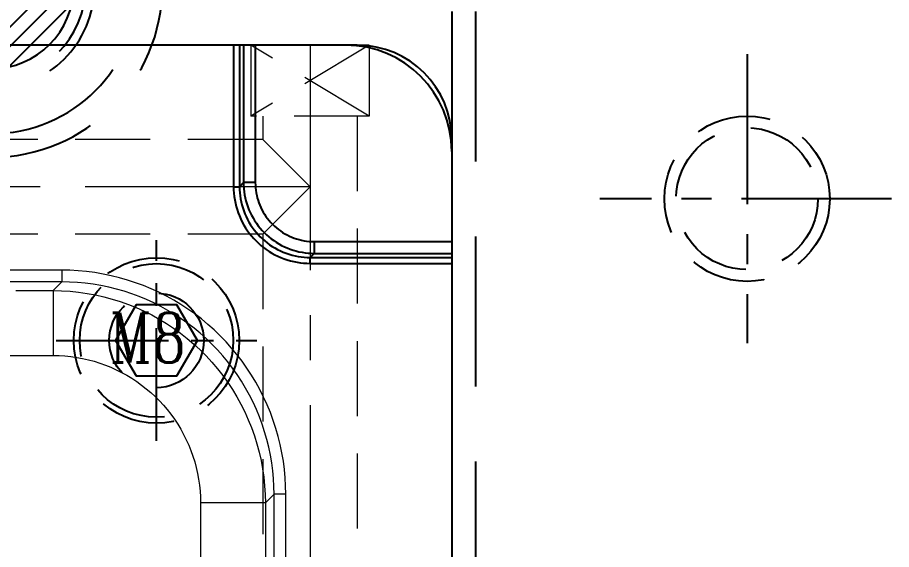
# Model space of a CAD drawing. Header units: inches. Extents: x 133169 to 134399, y -43543 to -42673.
# Drawn here: x 133860.1 to 133934.1, y -42823 to -42778 of the extents above; entities that cross this region are included whole.
import ezdxf

# ---------------------------------------------------------------- set-up
doc = ezdxf.new("R2010")
doc.units = ezdxf.units.IN
doc.header["$LTSCALE"] = 2
doc.header["$MEASUREMENT"] = 0
for name, pattern in [('CENTER', [50.8, 31.75, -6.35, 6.35, -6.35]), ('CENTER2', [1.125, 0.75, -0.125, 0.125, -0.125]), ('HIDDEN', [9.525, 6.35, -3.175])]:
    doc.linetypes.add(name, pattern=pattern)
doc.layers.get('0').update_dxf_attribs({"linetype": 'CONTINUOUS'})
for name, color, linetype in [('CAV-COR', 1, 'CONTINUOUS'), ('Layer3', 3, 'CONTINUOUS'), ('PIN', 4, 'CONTINUOUS'), ('SCREW', 52, 'HIDDEN'), ('SPRING', 160, 'CONTINUOUS')]:
    doc.layers.add(name, color=color, linetype=linetype)
doc.layers.add('WR', color=122, linetype='HIDDEN', lineweight=18)
doc.layers.add('枕位', color=75, linetype='CONTINUOUS', lineweight=15)
doc.styles.add('ROMANC', font='romanc', dxfattribs={"width": 0.6, "height": 1})

# ---------------------------------------------------------------- blocks, each defined once
blk = doc.blocks.new('20100612.093536')
at = {"layer": 'PIN', "linetype": 'Continuous'}
h = blk.add_hatch(dxfattribs=at)
h.set_pattern_fill('ANSI31', color=256, scale=9.333333, angle=90, style=0)
h.set_pattern_definition([(135, (239.4957, -16.613), (-0.824958, -0.824958), [])])
h.paths.add_polyline_path([(0, 0), (-7, 0, 0.414214), (0, -7)])
h.paths.add_polyline_path([(0, 7), (0, 0), (7, 0, 0.414214)])
at = {"layer": 'PIN', "linetype": 'CENTER2'}
for p, q in [((0, -9), (0, 9)), ((-9, 0), (9, 0))]:
    blk.add_line(p, q, dxfattribs=at)
at = {"layer": 'PIN', "linetype": 'Continuous'}
blk.add_circle((0, 0), 7, dxfattribs=at)
at = {"layer": 'SPRING', "linetype": 'CENTER'}
for p, q in [((0, -15.128), (0, 15.128)), ((-15.128, 0), (15.128, 0))]:
    blk.add_line(p, q, dxfattribs=at)
at = {"layer": 'SPRING', "linetype": 'HIDDEN'}
for radius in [14.5, 12.5, 8.75, 8.75, 8]:
    blk.add_circle((0, 0), radius, dxfattribs=at)
for centre, start, end in [((-10.625, 0), 0, 180), ((10.625, 0), 180, 0)]:
    blk.add_arc(centre, 1.875, start, end, dxfattribs=at)
blk = doc.blocks.new('20160723.115749')
at = {"layer": 'SCREW', "linetype": 'CENTER', "ltscale": 0.15}
for p, q in [((0, -8.5), (0, 8.5)), ((-8.5, 0), (8.5, 0))]:
    blk.add_line(p, q, dxfattribs=at)
at = {"layer": 'SCREW', "ltscale": 0.5}
blk.add_lwpolyline([(-1.732, 3), (-3.464, 0), (-1.732, -3), (1.732, -3), (3.464, 0), (1.732, 3)], close=True, dxfattribs=at)
for radius in [7, 6.5, 4]:
    blk.add_circle((0, 0), radius, dxfattribs=at)
at = {"layer": 'Layer3', "style": 'ROMANC', "width": 0.8}
blk.add_text('M8', height=4.1865, dxfattribs=at).set_placement((-3.976, -1.858))

msp = doc.modelspace()

# ---------------------------------------------------------------- linework, layer by layer
at = {"color": 8, "linetype": 'HIDDEN'}
for p, q in [((133896.864, -42720.306), (133896.864, -43120.306)), ((133898.864, -42720.306), (133898.864, -43120.306))]:
    msp.add_line(p, q, dxfattribs=at)
at = {"color": 8, "linetype": 'CENTER', "ltscale": 0.2}
for p, q in [((133921.864, -42781.077), (133921.864, -42805.535)), ((133934.093, -42793.306), (133909.399, -42793.306))]:
    msp.add_line(p, q, dxfattribs=at)
at = {"color": 8, "linetype": 'HIDDEN', "ltscale": 0.5}
for radius in [7, 6]:
    msp.add_circle((133921.864, -42793.306), radius, dxfattribs=at)
at = {"layer": 'CAV-COR', "linetype": 'ByBlock'}
for p, q in [((133888.864, -42780.306), (133754.864, -42780.306)), ((133878.39, -42780.306), (133878.39, -42792.289)), ((133878.889, -42780.306), (133878.889, -42792.289)), ((133879.234, -42780.306), (133879.234, -42791.944)), ((133880.232, -42780.306), (133880.232, -42791.944)), ((133896.864, -42788.306), (133896.864, -43052.306)), ((133878.39, -42792.289), (133878.889, -42792.289)), ((133879.234, -42791.944), (133878.889, -42792.289)), ((133880.232, -42791.944), (133879.234, -42791.944)), ((133885.225, -42796.938), (133885.225, -42797.936)), ((133885.225, -42796.938), (133896.864, -42796.938)), ((133885.225, -42797.936), (133884.881, -42798.281)), ((133884.881, -42798.78), (133884.881, -42798.281)), ((133884.881, -42798.281), (133896.864, -42798.281)), ((133885.225, -42797.936), (133896.864, -42797.936)), ((133884.881, -42798.78), (133896.864, -42798.78))]:
    msp.add_line(p, q, dxfattribs=at)
for points in [[(133878.39, -42792.289), (133878.395, -42792.568), (133878.413, -42792.847), (133878.444, -42793.126), (133878.486, -42793.405), (133878.541, -42793.683), (133878.608, -42793.959), (133878.687, -42794.232), (133878.778, -42794.503), (133878.881, -42794.768), (133878.995, -42795.029), (133879.121, -42795.285), (133879.258, -42795.535), (133879.405, -42795.778), (133879.563, -42796.014), (133879.73, -42796.242), (133879.908, -42796.463), (133880.094, -42796.676), (133880.29, -42796.88), (133880.494, -42797.076), (133880.707, -42797.263), (133880.928, -42797.44), (133881.157, -42797.607), (133881.393, -42797.765), (133881.636, -42797.912), (133881.886, -42798.049), (133882.142, -42798.175), (133882.403, -42798.289), (133882.668, -42798.392), (133882.939, -42798.483), (133883.212, -42798.562), (133883.487, -42798.629), (133883.766, -42798.684), (133884.045, -42798.726), (133884.323, -42798.756), (133884.602, -42798.774), (133884.881, -42798.78)], [(133878.889, -42792.289), (133878.894, -42792.547), (133878.911, -42792.805), (133878.939, -42793.062), (133878.978, -42793.32), (133879.028, -42793.577), (133879.09, -42793.832), (133879.163, -42794.084), (133879.247, -42794.333), (133879.342, -42794.579), (133879.448, -42794.82), (133879.564, -42795.056), (133879.69, -42795.286), (133879.826, -42795.51), (133879.971, -42795.728), (133880.126, -42795.939), (133880.29, -42796.143), (133880.462, -42796.339), (133880.643, -42796.528), (133880.831, -42796.709), (133881.028, -42796.881), (133881.232, -42797.044), (133881.443, -42797.199), (133881.661, -42797.344), (133881.885, -42797.48), (133882.115, -42797.606), (133882.351, -42797.723), (133882.592, -42797.828), (133882.838, -42797.923), (133883.087, -42798.007), (133883.339, -42798.08), (133883.594, -42798.142), (133883.851, -42798.192), (133884.108, -42798.231), (133884.366, -42798.259), (133884.623, -42798.275), (133884.881, -42798.281)], [(133879.234, -42791.944), (133879.239, -42792.206), (133879.257, -42792.467), (133879.285, -42792.727), (133879.325, -42792.986), (133879.376, -42793.242), (133879.438, -42793.496), (133879.512, -42793.747), (133879.596, -42793.995), (133879.691, -42794.238), (133879.796, -42794.478), (133879.911, -42794.712), (133880.037, -42794.941), (133880.173, -42795.164), (133880.318, -42795.382), (133880.472, -42795.592), (133880.636, -42795.796), (133880.808, -42795.992), (133880.989, -42796.181), (133881.177, -42796.362), (133881.374, -42796.534), (133881.578, -42796.697), (133881.788, -42796.852), (133882.005, -42796.997), (133882.229, -42797.133), (133882.458, -42797.258), (133882.692, -42797.374), (133882.931, -42797.479), (133883.175, -42797.574), (133883.423, -42797.658), (133883.674, -42797.731), (133883.928, -42797.794), (133884.184, -42797.845), (133884.443, -42797.885), (133884.703, -42797.913), (133884.964, -42797.93), (133885.225, -42797.936)], [(133880.232, -42791.944), (133880.237, -42792.163), (133880.251, -42792.38), (133880.275, -42792.596), (133880.308, -42792.812), (133880.351, -42793.026), (133880.402, -42793.237), (133880.463, -42793.447), (133880.533, -42793.653), (133880.612, -42793.856), (133880.7, -42794.056), (133880.796, -42794.251), (133880.901, -42794.442), (133881.014, -42794.628), (133881.135, -42794.809), (133881.263, -42794.985), (133881.4, -42795.155), (133881.543, -42795.319), (133881.694, -42795.476), (133881.851, -42795.626), (133882.015, -42795.77), (133882.185, -42795.906), (133882.36, -42796.035), (133882.541, -42796.156), (133882.728, -42796.269), (133882.918, -42796.374), (133883.114, -42796.47), (133883.313, -42796.558), (133883.516, -42796.636), (133883.723, -42796.707), (133883.932, -42796.767), (133884.144, -42796.819), (133884.358, -42796.862), (133884.573, -42796.895), (133884.789, -42796.918), (133885.007, -42796.933), (133885.225, -42796.938)]]:
    msp.add_lwpolyline(points, dxfattribs=at)
for centre, radius in [((133887.864, -42789.306), 9), ((133888.864, -42788.306), 8)]:
    msp.add_arc(centre, radius, 0, 90, dxfattribs=at)
at = {"layer": 'WR', "linetype": 'HIDDEN', "ltscale": 0.5}
for p, q in [((133889.864, -42786.306), (133879.864, -42780.306)), ((133889.864, -42780.306), (133879.864, -42786.306)), ((133879.864, -42780.306), (133879.864, -42786.306)), ((133889.864, -42780.306), (133879.864, -42780.306)), ((133889.864, -42780.306), (133889.864, -42786.306)), ((133889.864, -42786.306), (133879.864, -42786.306)), ((133880.864, -42786.306), (133880.864, -42788.306)), ((133888.864, -42786.306), (133888.864, -42846.306)), ((133880.864, -42788.306), (133762.864, -42788.306)), ((133880.864, -42796.306), (133762.864, -42796.306)), ((133880.864, -42796.306), (133880.864, -42846.306))]:
    msp.add_line(p, q, dxfattribs=at)
at = {"layer": 'WR', "linetype": 'CENTER', "ltscale": 0.3}
for p, q in [((133884.864, -42780.306), (133884.864, -42850.306)), ((133884.864, -42792.306), (133746.864, -42792.306))]:
    msp.add_line(p, q, dxfattribs=at)
at = {"layer": 'WR', "linetype": 'ByBlock'}
for p, q in [((133880.864, -42788.306), (133884.864, -42792.306)), ((133884.864, -42792.306), (133880.864, -42796.306))]:
    msp.add_line(p, q, dxfattribs=at)
at = {"layer": '枕位', "linetype": 'ByBlock'}
for p, q in [((133863.839, -42799.357), (133858.639, -42799.357)), ((133863.839, -42799.357), (133863.839, -42800.355)), ((133863.839, -42800.355), (133858.639, -42800.355)), ((133863.107, -42801.088), (133863.839, -42800.355)), ((133859.966, -42801.088), (133863.107, -42801.088)), ((133863.107, -42801.088), (133863.107, -42806.58)), ((133854.578, -42806.575), (133863.107, -42806.58)), ((133881.082, -42819.063), (133881.814, -42818.331)), ((133881.814, -42882.281), (133881.814, -42818.331)), ((133882.813, -42818.331), (133881.814, -42818.331)), ((133882.813, -42882.281), (133882.813, -42818.331)), ((133881.082, -42819.063), (133875.589, -42819.063)), ((133881.082, -42819.063), (133881.081, -42826.134))]:
    msp.add_line(p, q, dxfattribs=at)
for points in [[(133882.813, -42818.331), (133882.8, -42817.629), (133882.761, -42816.927), (133882.696, -42816.226), (133882.605, -42815.525), (133882.487, -42814.824), (133882.343, -42814.128), (133882.172, -42813.436), (133881.975, -42812.75), (133881.753, -42812.073), (133881.506, -42811.405), (133881.233, -42810.745), (133880.937, -42810.098), (133880.617, -42809.464), (133880.274, -42808.842), (133879.908, -42808.234), (133879.52, -42807.641), (133879.109, -42807.062), (133878.678, -42806.499), (133878.225, -42805.952), (133877.751, -42805.422), (133877.258, -42804.911), (133876.747, -42804.418), (133876.217, -42803.944), (133875.67, -42803.492), (133875.107, -42803.06), (133874.528, -42802.649), (133873.935, -42802.261), (133873.327, -42801.895), (133872.705, -42801.552), (133872.07, -42801.232), (133871.423, -42800.936), (133870.764, -42800.663), (133870.095, -42800.416), (133869.418, -42800.194), (133868.732, -42799.997), (133868.041, -42799.827), (133867.345, -42799.683), (133866.644, -42799.565), (133865.943, -42799.473), (133865.242, -42799.408), (133864.541, -42799.369), (133863.839, -42799.357)], [(133881.814, -42818.331), (133881.802, -42817.666), (133881.765, -42817.001), (133881.704, -42816.336), (133881.617, -42815.67), (133881.506, -42815.007), (133881.369, -42814.347), (133881.208, -42813.692), (133881.021, -42813.043), (133880.811, -42812.401), (133880.577, -42811.767), (133880.319, -42811.143), (133880.038, -42810.53), (133879.735, -42809.929), (133879.41, -42809.34), (133879.063, -42808.764), (133878.695, -42808.202), (133878.306, -42807.654), (133877.897, -42807.12), (133877.468, -42806.602), (133877.02, -42806.1), (133876.553, -42805.616), (133876.068, -42805.149), (133875.566, -42804.7), (133875.048, -42804.271), (133874.515, -42803.862), (133873.967, -42803.474), (133873.405, -42803.106), (133872.828, -42802.759), (133872.24, -42802.434), (133871.638, -42802.131), (133871.025, -42801.85), (133870.401, -42801.592), (133869.767, -42801.358), (133869.125, -42801.148), (133868.476, -42800.962), (133867.821, -42800.8), (133867.161, -42800.664), (133866.498, -42800.552), (133865.833, -42800.466), (133865.168, -42800.404), (133864.503, -42800.368), (133863.839, -42800.355)], [(133863.107, -42801.088), (133863.831, -42801.103), (133864.554, -42801.147), (133865.274, -42801.221), (133865.991, -42801.323), (133866.703, -42801.454), (133867.41, -42801.613), (133868.109, -42801.801), (133868.8, -42802.017), (133869.481, -42802.26), (133870.153, -42802.53), (133870.813, -42802.828), (133871.46, -42803.151), (133872.094, -42803.501), (133872.713, -42803.875), (133873.316, -42804.274), (133873.903, -42804.697), (133874.473, -42805.143), (133875.024, -42805.612), (133875.555, -42806.103), (133876.067, -42806.614), (133876.558, -42807.146), (133877.026, -42807.697), (133877.473, -42808.267), (133877.896, -42808.854), (133878.295, -42809.457), (133878.669, -42810.076), (133879.019, -42810.71), (133879.342, -42811.357), (133879.639, -42812.017), (133879.91, -42812.688), (133880.153, -42813.37), (133880.369, -42814.061), (133880.557, -42814.76), (133880.716, -42815.466), (133880.847, -42816.179), (133880.949, -42816.895), (133881.022, -42817.616), (133881.067, -42818.339), (133881.082, -42819.063)], [(133863.107, -42806.58), (133863.611, -42806.591), (133864.113, -42806.621), (133864.612, -42806.671), (133865.11, -42806.742), (133865.606, -42806.833), (133866.096, -42806.943), (133866.582, -42807.073), (133867.063, -42807.223), (133867.536, -42807.391), (133868.002, -42807.579), (133868.461, -42807.785), (133868.911, -42808.009), (133869.351, -42808.252), (133869.781, -42808.512), (133870.201, -42808.789), (133870.608, -42809.082), (133871.004, -42809.392), (133871.387, -42809.718), (133871.756, -42810.058), (133872.111, -42810.414), (133872.452, -42810.783), (133872.777, -42811.166), (133873.087, -42811.562), (133873.381, -42811.969), (133873.658, -42812.388), (133873.918, -42812.819), (133874.16, -42813.259), (133874.385, -42813.708), (133874.591, -42814.167), (133874.779, -42814.634), (133874.947, -42815.107), (133875.097, -42815.588), (133875.227, -42816.073), (133875.337, -42816.564), (133875.428, -42817.059), (133875.499, -42817.557), (133875.549, -42818.057), (133875.579, -42818.559), (133875.589, -42819.063)], [(133875.589, -42819.063), (133875.589, -42825.573), (133875.588, -42825.678), (133875.586, -42825.782), (133875.584, -42825.887), (133875.58, -42825.992), (133875.576, -42826.096), (133875.571, -42826.2), (133875.566, -42826.303), (133875.559, -42826.405), (133875.552, -42826.504), (133875.544, -42826.602), (133875.535, -42826.698), (133875.526, -42826.791), (133875.516, -42826.881), (133875.506, -42826.968), (133875.495, -42827.051), (133875.484, -42827.131), (133875.472, -42827.208)]]:
    msp.add_lwpolyline(points, dxfattribs=at)

# ---------------------------------------------------------------- block references
at = {"layer": 'SCREW', "linetype": 'ByBlock'}
msp.add_blockref('20160723.115749', (133871.864, -42805.306), dxfattribs=at)
at = {"layer": 'SPRING', "xscale": -1}
msp.add_blockref('20100612.093536', (133857.864, -42775.306), dxfattribs=at)

doc.saveas('drawing.dxf')
